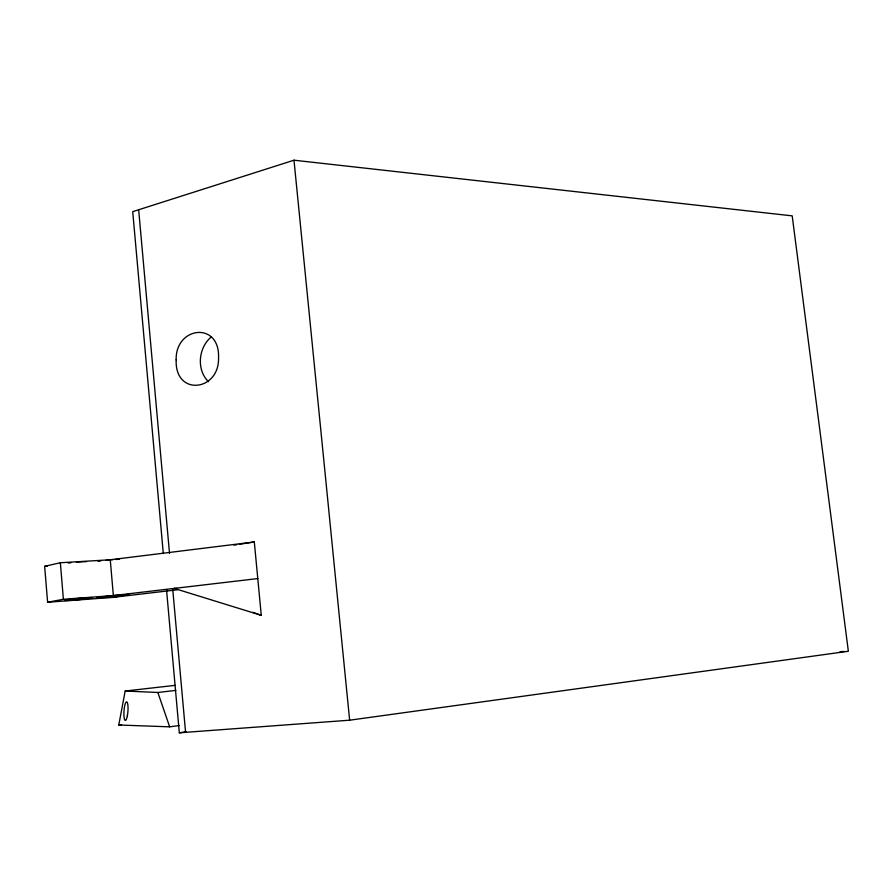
<?xml version="1.0" encoding="UTF-8"?>
<svg xmlns="http://www.w3.org/2000/svg" width="893" height="893" viewBox="0 0 893 893"><rect width="100%" height="100%" fill="white"/><g stroke="black" fill="none" stroke-linecap="round" stroke-linejoin="round"><path stroke-width="1.34" d="M179.314 725.562L169.659 726.835L118.78 725.004L125.187 691.026L174.939 685.377M211.317 336.929C198.38 347.489 196.181 369.892 208.527 381.713M166.522 589.659L179.314 732.796L349.643 720.193L848.35 651.254L792.203 215.86L293.987 160.204L132.722 211.663L163.296 553.526M177.473 589.782L112.775 597.372L47.608 602.25L44.65 566.329L60.356 562.746L112.909 559.621M47.608 602.25L63.392 599.27L129.239 594.392L112.775 597.372L97.036 597.495L257.776 578.575M233.966 545.132L236.678 544.719M239.391 544.295L254.304 541.962L261.269 615.344L174.224 588.409L176.747 588.42M179.314 732.796L186.09 731.892M118.78 725.004L121.548 724.658M98.051 561.284L100.764 560.949M106.2 560.279L254.304 541.962M125.187 691.026L157.849 692.477L175.821 690.401M44.65 566.329L47.418 566.162M115.554 559.464L119.528 559.23M840.101 651.667L844.22 651.466M252.886 612.319L256.47 613.614M257.664 614.049L261.269 615.344M157.849 692.477L169.659 726.835M293.987 160.204L349.643 720.193M138.661 209.766L169.525 553.526M172.762 589.559L185.577 732.327M110.263 559.777L113.355 595.575M60.356 562.746L63.392 599.27M68.314 563.059A13.797 0.882 -5.2 0 1 70.893 562.746M76.463 562.188A13.797 0.882 -5.2 0 1 86.476 561.63M176.167 359.846C174.682 396.626 219.455 391.346 218.551 357.859C220.002 321.011 175.251 326.436 176.167 359.846M127.342 715.896A9.31 1.965 -85.9 0 0 126.627 701.842A9.31 1.965 -85.9 0 0 123.937 715.65A9.31 1.965 -85.9 0 0 127.342 715.896M70.603 600.297A13.83 0.603 -5.5 0 0 92.158 597.797A13.83 0.603 -5.5 0 0 72.567 599.069A13.83 0.603 -5.5 0 0 70.603 600.297"/></g></svg>
